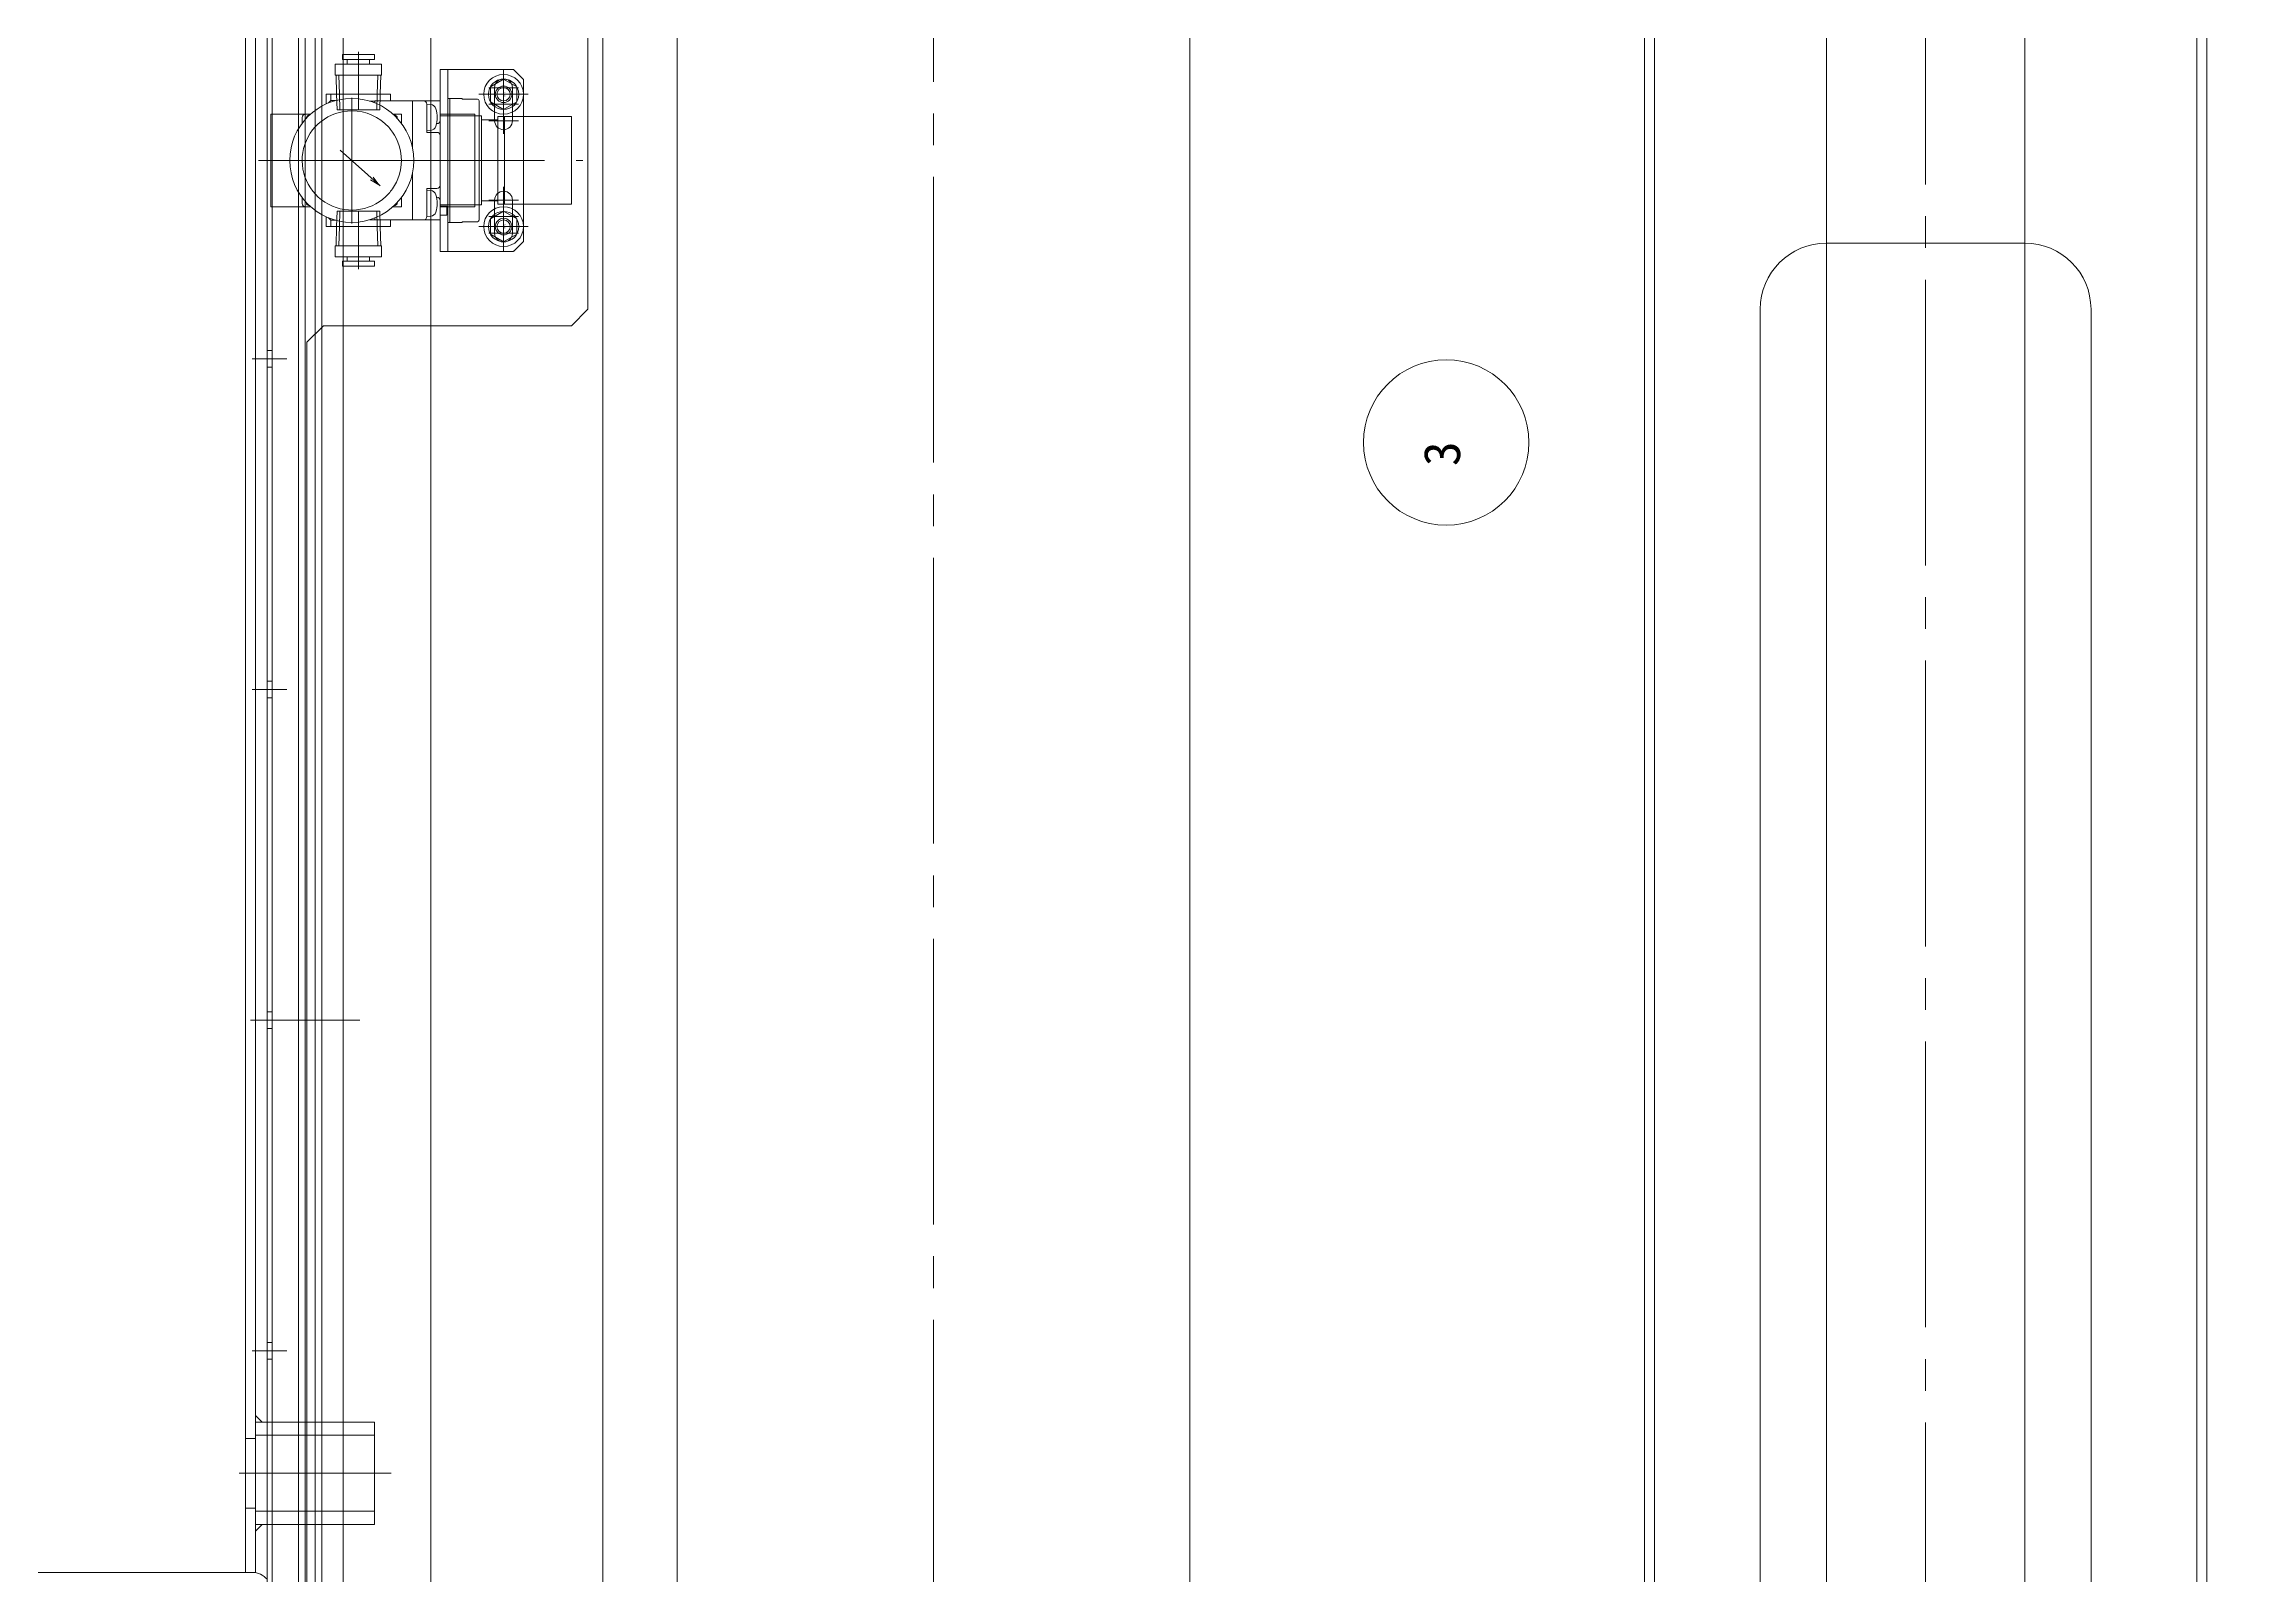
# Model space of a CAD drawing. Units: millimetres at full size. Extents: x -32787 to 32787, y -11878 to 14562.
# Drawn here: x -13207 to -12539, y 9146 to 9609 of the extents above; entities that cross this region are included whole.
import ezdxf
from ezdxf.enums import TextEntityAlignment as Align

# ---------------------------------------------------------------- set-up
doc = ezdxf.new("R2010")
doc.units = ezdxf.units.MM
doc.header["$LTSCALE"] = 9.6
doc.linetypes.add('CHAIN2', pattern=[12, 9, -1, 1, -1])
doc.linetypes.add('DOUBLE_CHAIN2', pattern=[12.8, 9, -1, 0.6, -0.6, 0.6, -1])
for name, color, linetype, lineweight in [('0-2_0', 2, 'Continuous', 9), ('0-5_10_DRAFT', 1, 'Continuous', 9), ('0-7_01_外形線', 134, 'Continuous', 9), ('0-8_04_中心線', 4, 'CHAIN2', 9), ('0-9_03_かくれ線', 5, 'Continuous', 9), ('0-A_06_PHANTOM', 2, 'DOUBLE_CHAIN2', 9), ('1-2_07_寸法線', 3, 'Continuous', 9)]:
    doc.layers.add(name, color=color, linetype=linetype, lineweight=lineweight)
doc.styles.add('ＭＳ ゴシック', font='')
doc.styles.get('ＭＳ ゴシック').set_extended_font_data('MS Gothic')

# ---------------------------------------------------------------- blocks, each defined once
blk = doc.blocks.new('A$C64445076_1_1_1')
at = {"layer": '0-2_0'}
for p, q in [((0, 3.124), (0, 25.2)), ((0, 25.2), (55, 25.2)), ((0, 22.9), (55, 22.9)), ((13.5, 22.9), (13.5, 25.2)), ((41.5, 22.9), (41.5, 25.2)), ((55, 3.124), (55, 25.2)), ((15.5, 8.7), (5.5, 8.7)), ((39.5, 8.7), (49.5, 8.7)), ((2.912, 0.088), (0.088, 2.912)), ((3.124, 0), (51.876, 0)), ((15.5, 3.3), (5.5, 3.3)), ((39.5, 3.3), (49.5, 3.3)), ((52.088, 0.088), (54.912, 2.912))]:
    blk.add_line(p, q, dxfattribs=at)
at = {"layer": '0-2_0', "linetype": 'CHAIN2'}
for p, q in [((5.5, 1.5), (5.5, 10.5)), ((15.5, 1.5), (15.5, 10.5)), ((39.5, 1.5), (39.5, 10.5)), ((49.5, 1.5), (49.5, 10.5)), ((1.503, 6), (19.497, 6)), ((53.402, 6), (35.598, 6))]:
    blk.add_line(p, q, dxfattribs=at)
at = {"layer": '0-2_0'}
for centre, radius, start, end in [((5.5, 6), 2.7, 90.00004, 270.00005), ((15.5, 6), 2.7, 0, 89.99998), ((39.5, 6), 2.7, 90.00004, 179.99996), ((49.5, 6), 2.7, 269.99996, 89.99998), ((0.3, 3.124), 0.3, 180.00135, 225.00093), ((3.124, 0.3), 0.3, 224.99902, 269.99876), ((15.5, 6), 2.7, 270.00002, 0.00002), ((39.5, 6), 2.7, 180.00002, 270), ((51.876, 0.3), 0.3, 269.99969, 314.99994), ((54.7, 3.124), 0.3, 314.99983, 359.99975)]:
    blk.add_arc(centre, radius, start, end, dxfattribs=at)
at = {"layer": '0-5_10_DRAFT', "linetype": 'CHAIN2'}
for p, q in [((27.5, 22.9), (27.5, 25.2)), ((10.5, 1.5), (10.5, 10.5)), ((44.5, 1.5), (44.5, 10.5))]:
    blk.add_line(p, q, dxfattribs=at)
blk = doc.blocks.new('A$C13F35EBC_1_1_1')
at = {"layer": '0-2_0'}
for p, q in [((0, 9.5), (37.5, 9.5)), ((0, 5.083), (0, 9.5)), ((0, 8.9), (37.5, 8.9)), ((37.5, 5.083), (37.5, 9.5)), ((0.214, 5.083), (0, 5.083)), ((0.214, 0.5), (0.214, 5.083)), ((0.755, 0), (36.786, 0)), ((37.286, 5.083), (37.5, 5.083)), ((37.286, 0.5), (37.286, 5.083))]:
    blk.add_line(p, q, dxfattribs=at)
for centre, start, end in [((0.714, 0.5), 179.99996, 269.99995), ((36.786, 0.5), 270.00002, 0)]:
    blk.add_arc(centre, 0.5, start, end, dxfattribs=at)
at = {"layer": '0-5_10_DRAFT', "linetype": 'CHAIN2'}
blk.add_line((18.75, 0), (18.75, 9.5), dxfattribs=at)
blk = doc.blocks.new('KQ2H06-02Sb_1_1_1')
at = {"layer": '0-2_0'}
for p, q in [((-7, 9.1), (-7, 5.8)), ((7, 9.1), (-7, 9.1)), ((4.85, 10.5), (-4.85, 10.5)), ((-3.4, 10.5), (-3.4, 9.1)), ((3.4, 9.1), (3.4, 10.5)), ((4.85, 10.5), (4.85, 12)), ((7, 5.8), (7, 9.1)), ((7, 5.8), (-7, 5.8)), ((-6.76, 5.8), (-6.578, 0)), ((-5.722, 0), (-5.904, 5.8)), ((5.722, 0), (5.904, 5.8)), ((6.579, 0), (6.76, 5.8))]:
    blk.add_line(p, q, dxfattribs=at)
at = {"layer": '0-2_0', "linetype": 'CHAIN2'}
blk.add_line((0, 12.835), (0, -4.7), dxfattribs=at)
at = {"layer": '0-2_0'}
blk.add_lwpolyline([(4.85, 12), (-4.85, 12), (-4.85, 10.5)], dxfattribs=at)
at = {"layer": '0-5_10_DRAFT'}
for p, q in [((-6.579, 0), (-6.432, -4.7)), ((-6.579, 0), (6.579, 0)), ((-5.576, -4.7), (-5.723, 0)), ((5.576, -4.7), (5.722, 0)), ((6.432, -4.7), (6.579, 0)), ((6.432, -4.7), (-6.432, -4.7))]:
    blk.add_line(p, q, dxfattribs=at)
blk = doc.blocks.new('AR20K-02BG-Bb_1_1_1')
at = {"layer": '0-2_0', "linetype": 'CHAIN2'}
for p, q in [((0, 54.873), (0, -43.187)), ((-16.272, 24.7), (-21.915, 24.7)), ((-19.033, 26.7), (18.926, 26.7)), ((16.272, 24.7), (21.915, 24.7))]:
    blk.add_line(p, q, dxfattribs=at)
at = {"layer": '0-2_0'}
for p, q in [((14, 51.2), (-14, 51.2)), ((-14, 39.7), (-14, 51.2)), ((14, 39.7), (14, 51.2)), ((-13, 41.7), (-11.25, 41.7)), ((13, 41.7), (11.25, 41.7)), ((-20, 34.45), (-17.073, 34.45)), ((-20, 14.95), (-20, 34.45)), ((-17.391, 33.708), (-18.092, 33.007)), ((-14, 39.7), (-14, 39.173)), ((14, 39.7), (14, 39.173)), ((20, 34.45), (17.073, 34.45)), ((17.391, 33.709), (18.092, 33.008)), ((20, 14.95), (20, 34.45)), ((-18.093, 33.007), (-20, 33.007)), ((-18.093, 33.007), (-18.078, 31.675)), ((-7.697, 18.156), (3.127, 30.171)), ((-7.697, 18.156), (3.127, 30.171)), ((18.093, 33.007), (18.078, 31.674)), ((18.093, 33.007), (20, 33.007)), ((-17.963, 21.325), (-17.945, 19.7)), ((17.963, 21.326), (17.945, 19.7)), ((-20, 14.95), (-18, 14.95)), ((-18, 19.7), (-17.394, 19.7)), ((-18, 0), (-18, 19.7)), ((-14, 14.228), (-14, 11.7)), ((14, 14.228), (14, 11.7)), ((18, 19.7), (17.394, 19.7)), ((18, 0), (18, 19.7)), ((20, 14.95), (18, 14.95)), ((-3.606, 8.3), (-18, 8.3)), ((-14, 11.7), (-11.25, 11.7)), ((18, 8.3), (3.606, 8.3)), ((14, 11.7), (11.25, 11.7)), ((-18, 0), (-12.124, 0)), ((-17, 4), (-8.5, 4)), ((-16.898, 2.837), (-17, 4)), ((-16.5, -2), (-16.5, 0)), ((-13.856, 0), (-13.856, -2)), ((-11.124, 1.089), (-11.124, 1)), ((-9.102, 2.837), (-9, 4)), ((-8.5, 1), (-8.5, 4)), ((-7.5, 0), (7.5, 0)), ((8.5, 1), (8.5, 4)), ((17, 4), (8.5, 4)), ((9.102, 2.837), (9, 4)), ((11.124, 1.21), (11.124, 1)), ((18, 0), (12.124, 0)), ((13.458, -10.5), (13.458, 0)), ((14, -10.5), (14, 0)), ((16.898, 2.837), (17, 4)), ((-16.5, -2), (-13.856, -2)), ((-14, -10.5), (-14, -2)), ((-14, -10.5), (14, -10.5)), ((-13.458, -12.5), (13.458, -12.5)), ((-12.25, -17.5), (-12.25, -12.5)), ((12.25, -17.5), (12.25, -12.5)), ((13.458, -12.5), (13.458, -10.5)), ((-13.25, -17.5), (13.25, -17.5)), ((-13.25, -39.7), (-13.25, -17.5)), ((-13.25, -19.5), (13.25, -19.5)), ((13.25, -39.7), (13.25, -17.5)), ((-13.25, -39.7), (13.25, -39.7))]:
    blk.add_line(p, q, dxfattribs=at)
for points in [[(-5.91, 21.012), (-7.357, 18.533), (-5.043, 20.231)], [(-13.458, -12.5), (-13.458, -10.5), (-13.458, 0)]]:
    blk.add_lwpolyline(points, dxfattribs=at)
blk.add_circle((0, 26.7), 18.75, dxfattribs=at)
for centre, radius, start, end in [((0, 26.7), 15, 0, 228.07958), ((-13, 40.7), 1, 90.00004, 180.00002), ((-12.75, 39.45), 1, 89.99998, 180.00002), ((12.75, 39.45), 1, 359.85974, 89.99998), ((13, 40.7), 1, 0, 90.00004), ((0, 26.7), 15, 311.92009, 359.99998), ((-12.75, 13.95), 1, 180.00004, 270.00002), ((0, 26.7), 15, 228.07954, 235.0795), ((0, 26.7), 15, 235.0795, 304.92059), ((0, 26.7), 15, 304.92059, 311.92009), ((12.75, 13.95), 1, 270.00002, 0), ((-17, 5), 1, 180.00002, 270), ((-15.107, 2.994), 1.798, 185.00001, 254.11912), ((-13, 10.4), 9.498, 254.11906, 269.99996), ((-13, 10.4), 9.498, 270.00002, 285.88092), ((-12.124, 1), 1, 270.00002, 0), ((-10.893, 2.994), 1.798, 285.88086, 354.99999), ((-7.5, 1), 1, 180.00002, 270), ((7.5, 1), 1, 270.00002, 0), ((10.893, 2.994), 1.798, 185.00001, 254.11912), ((13, 10.4), 9.498, 254.11906, 269.99996), ((12.124, 1), 1, 179.99998, 270.00002), ((13, 10.4), 9.498, 270.00002, 285.88092), ((15.107, 2.994), 1.798, 285.88086, 354.99999), ((17, 5), 1, 270.00002, 0)]:
    blk.add_arc(centre, radius, start, end, dxfattribs=at)
at = {"layer": '0-2_0', "rotation": 90}
blk.add_blockref('KQ2H06-02Sb_1_1_1', (-20, 24.7), dxfattribs=at)
at = {"layer": '0-2_0', "xscale": -1, "rotation": 270}
blk.add_blockref('KQ2H06-02Sb_1_1_1', (20, 24.7), dxfattribs=at)
at = {"layer": '0-2_0'}
for name, p in [('A$C64445076_1_1_1', (-27.5, -25.2)), ('A$C13F35EBC_1_1_1', (-18.75, -11.8))]:
    blk.add_blockref(name, p, dxfattribs=at)
blk = doc.blocks.new('A$C6C943B69_1_1_1')
at = {"layer": '0-2_0', "color": 134, "linetype": 'CHAIN2'}
for p, q in [((0, -7.441), (0, 7.441)), ((-7.441, 0), (7.441, 0))]:
    blk.add_line(p, q, dxfattribs=at)
at = {"layer": '0-2_0', "color": 134}
blk.add_lwpolyline([(2.309, -4), (-2.309, -4), (-4.619, 0), (-2.309, 4), (2.309, 4), (4.619, 0)], close=True, dxfattribs=at)
for radius in [6, 4.6]:
    blk.add_circle((0, 0), radius, dxfattribs=at)
at = {"layer": '0-5_10_DRAFT', "style": 'ＭＳ ゴシック', "width": 1.9}
blk.add_text('BT-M5', height=0.2199, dxfattribs=at).set_placement((-0.703, -0.558), align=Align.BOTTOM_LEFT)
blk = doc.blocks.new('A$C381A3D78_1_1_1')
at = {"layer": '0-2_0'}
for name, p in [('AR20K-02BG-Bb_1_1_1', (-20, 19.2)), ('A$C6C943B69_1_1_1', (-40, 0)), ('A$C6C943B69_1_1_1', (0, 0))]:
    blk.add_blockref(name, p, dxfattribs=at)
blk = doc.blocks.new('AM_BALLOON1')
at = {"layer": '1-2_07_寸法線'}
blk.add_circle((0, 0), 5, dxfattribs=at)

msp = doc.modelspace()

# ---------------------------------------------------------------- linework, layer by layer
at = {"layer": '0-7_01_外形線'}
for p, q in [((-13142.919, 10241.284), (-13142.919, 9147.284)), ((-13139.419, 8984.284), (-13139.419, 9644.284)), ((-13116.419, 8987.284), (-13116.419, 9641.284)), ((-13142.919, 9192.779), (-13142.919, 9161.779)), ((-13139.419, 9192.779), (-13142.919, 9192.779)), ((-13139.419, 9161.779), (-13142.919, 9161.779)), ((-13732.919, 9147.284), (-13142.919, 9147.284))]:
    msp.add_line(p, q, dxfattribs=at)
msp.add_lwpolyline([(-13116.419, 9624.284), (-13047.419, 9624.284), (-13042.419, 9619.284), (-13042.419, 9529.284), (-13047.419, 9524.284), (-13116.419, 9524.284)], dxfattribs=at)
for points in [[(-13142.919, 9192.779), (-13140.919, 9192.779), (-13142.919, 9194.779)], [(-13142.919, 9161.779), (-13140.919, 9161.779), (-13142.919, 9159.779)]]:
    msp.add_lwpolyline(points, close=True, dxfattribs=at)
msp.add_arc((-13143.919, 9141.284), 6, 41.40962, 90, dxfattribs=at)
at = {"layer": '0-8_04_中心線'}
for p, q in [((-12937.919, 11066.893), (-12937.919, 8741.932)), ((-12637.919, 11035.822), (-12637.919, 8912.745)), ((-12637.919, 11035.822), (-12637.919, 8912.745)), ((-12637.919, 11035.822), (-12637.919, 8912.745)), ((-13143.919, 9514.284), (-13133.419, 9514.284)), ((-13143.919, 9414.284), (-13133.419, 9414.284)), ((-13144.419, 9314.284), (-13111.419, 9314.284)), ((-13143.919, 9314.284), (-13133.419, 9314.284)), ((-13143.919, 9214.284), (-13133.419, 9214.284)), ((-13101.919, 9177.279), (-13147.919, 9177.279))]:
    msp.add_line(p, q, dxfattribs=at)
at = {"layer": '0-9_03_かくれ線'}
for p, q in [((-13129.919, 8974.284), (-13129.919, 10974.284)), ((-13122.919, 8978.284), (-13122.919, 10970.284)), ((-13037.919, 10971.284), (-13037.919, 8977.284)), ((-12722.919, 10971.284), (-12722.919, 8977.284)), ((-12719.919, 10971.284), (-12719.919, 8977.284)), ((-12555.919, 10971.284), (-12555.919, 8977.284)), ((-12552.919, 10971.284), (-12552.919, 8977.284)), ((-13137.919, 8984.284), (-13137.919, 10964.284)), ((-13015.419, 9024.284), (-13015.419, 10924.284)), ((-12860.419, 10924.284), (-12860.419, 9024.284)), ((-13145.919, 10241.284), (-13145.919, 9147.284)), ((-12667.919, 9724.284), (-12667.919, 9549.284)), ((-12607.919, 9724.284), (-12607.919, 9549.284)), ((-13137.919, 8984.284), (-13137.919, 9644.284)), ((-12607.919, 9549.284), (-12667.919, 9549.284)), ((-12667.919, 9549.284), (-12667.919, 9049.284)), ((-12607.919, 9549.284), (-12607.919, 9049.284)), ((-12687.919, 9529.284), (-12687.919, 9069.284)), ((-12587.919, 9069.284), (-12587.919, 9529.284)), ((-13139.419, 9516.784), (-13137.919, 9516.784)), ((-13139.419, 9511.784), (-13137.919, 9511.784)), ((-13139.419, 9416.784), (-13137.919, 9416.784)), ((-13139.419, 9411.784), (-13137.919, 9411.784)), ((-13139.419, 9316.784), (-13137.919, 9316.784)), ((-13139.419, 9311.784), (-13137.919, 9311.784)), ((-13139.419, 9216.784), (-13137.919, 9216.784)), ((-13139.419, 9211.784), (-13137.919, 9211.784)), ((-13106.919, 9192.779), (-13139.419, 9192.779)), ((-13106.919, 9192.779), (-13106.919, 9161.779)), ((-13142.919, 9187.779), (-13145.919, 9187.779)), ((-13106.919, 9188.779), (-13142.919, 9188.779)), ((-13142.919, 9166.779), (-13145.919, 9166.779)), ((-13106.919, 9165.779), (-13142.919, 9165.779)), ((-13106.919, 9161.779), (-13139.419, 9161.779))]:
    msp.add_line(p, q, dxfattribs=at)
for points in [[(-13089.919, 10970.284), (-13124.919, 10970.284), (-13124.919, 8978.284), (-13089.919, 8978.284)], [(-13124.919, 9969.784), (-13124.919, 8979.784), (-13127.919, 8979.784), (-13127.919, 9969.784)]]:
    msp.add_lwpolyline(points, close=True, dxfattribs=at)
msp.add_lwpolyline([(-13116.419, 9524.284), (-13122.419, 9524.284), (-13127.419, 9519.284), (-13127.419, 8984.284)], dxfattribs=at)
for centre, radius in [((-13067.919, 9594.284), 2.5), ((-13067.919, 9594.284), 2), ((-13067.919, 9554.284), 2.5), ((-13067.919, 9554.284), 2)]:
    msp.add_circle(centre, radius, dxfattribs=at)
for centre, start, end in [((-12667.919, 9529.284), 90, 180), ((-12607.919, 9529.284), 0, 90)]:
    msp.add_arc(centre, 20, start, end, dxfattribs=at)
at = {"layer": '0-A_06_PHANTOM', "color": 5}
msp.add_lwpolyline([(-13015.419, 9024.284), (-13015.419, 10924.284), (-12400.819, 10924.284), (-12400.819, 9024.284)], close=True, dxfattribs=at)

# ---------------------------------------------------------------- block references
at = {"layer": '0-2_0', "rotation": 90}
msp.add_blockref('A$C381A3D78_1_1_1', (-13067.919, 9594.284), dxfattribs=at)
msp.add_blockref('A$C381A3D78_1_1_1', (-13067.919, 9594.284), dxfattribs=at)
at = {"layer": '1-2_07_寸法線', "xscale": 4.999697, "yscale": 4.999697, "rotation": 90}
msp.add_blockref('AM_BALLOON1', (-12782.89, 9489.002), dxfattribs=at)

# ---------------------------------------------------------------- texts
at = {"layer": '0-2_0', "color": 134, "style": 'ＭＳ ゴシック'}
msp.add_text('3', height=11, rotation=90, dxfattribs=at).set_placement((-12775.391, 9481.86), align=Align.BOTTOM_LEFT)

doc.saveas('drawing.dxf')
